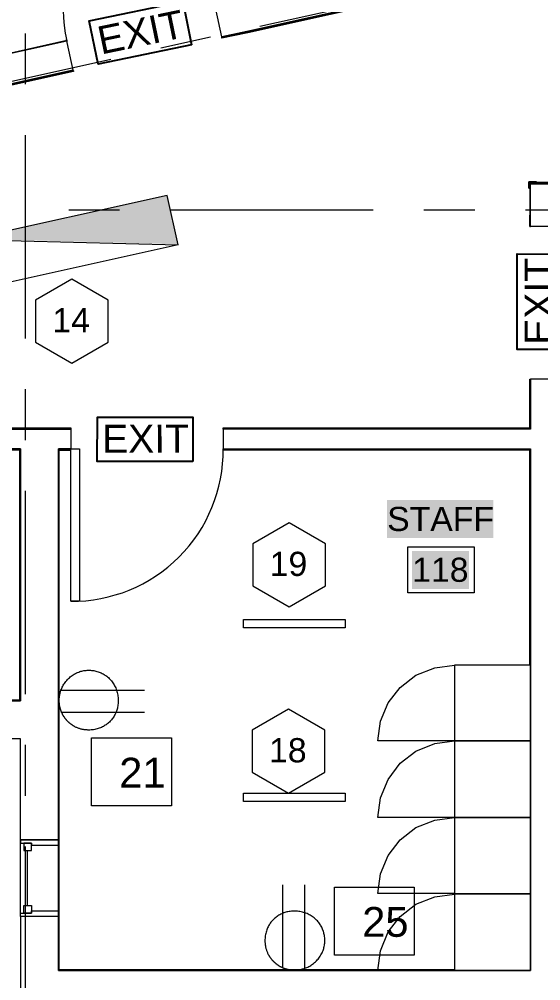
# Model space of a CAD drawing. Header units: inches. Extents: x 0.9 to 36.3, y 0.7 to 23.3.
# Drawn here: x 17.316 to 18.598, y 7.336 to 9.701 of the extents above; entities that cross this region are included whole.
import ezdxf

# ---------------------------------------------------------------- set-up
doc = ezdxf.new("R2010")
doc.units = ezdxf.units.IN
doc.linetypes.add('ACAD_ISO02W100', pattern=[15, 12, -3])
for name, color, linetype, lineweight, true_color in [('Blocks', 7, 'Continuous', 5, 0x9a9c7f), ('Boarder for name', 7, 'Continuous', 5, 0x777777), ('Doors', 7, 'Continuous', 5, 0xf2db9c), ('Lights', 7, 'Continuous', 15, 0xff0a0a), ('Numbering Lights', 1, 'Continuous', 15, 0xff0000), ('PDF_Geometry', 7, 'Continuous', 9, 0x777777)]:
    doc.layers.add(name, color=color, linetype=linetype, lineweight=lineweight, true_color=true_color)
doc.layers.add('EXIT', color=10, linetype='Continuous')
doc.layers.add('PDF_Text', color=7, linetype='Continuous')
doc.layers.add('Numbering receptecles', color=170, linetype='Continuous', lineweight=15)
doc.layers.add('Receptacles', color=170, linetype='Continuous', lineweight=15)
doc.layers.add('PDF_Solid Fills', color=7, linetype='Continuous', true_color=0xffffff)
doc.styles.add('PDF Arial', font='arial.ttf')
doc.styles.get("Standard").update_dxf_attribs({"font": 'arial.ttf'})

msp = doc.modelspace()

# ---------------------------------------------------------------- hatches: boundary and pattern name
at = {"layer": 'Lights', "linetype": 'ByBlock', "transparency": 33554559}
msp.add_hatch(color=256, dxfattribs=at).paths.add_polyline_path([(17.1984, 9.1615), (17.7064, 9.1479), (17.6797, 9.2682)])

# ---------------------------------------------------------------- linework, layer by layer
at = {"layer": 'Blocks', "linetype": 'ByBlock'}
for points in [[(18.3859, 7.5514), (18.1976, 7.5514), (18.2043, 7.5997), (18.2226, 7.6447), (18.2526, 7.683), (18.2909, 7.713), (18.3376, 7.7314), (18.3859, 7.738), (18.1976, 7.738), (18.2043, 7.7863), (18.2226, 7.8313), (18.2526, 7.8713), (18.2909, 7.9013), (18.3376, 7.9197), (18.3859, 7.9263), (18.1976, 7.9263), (18.2043, 7.9747), (18.2226, 8.0197), (18.2526, 8.058), (18.2909, 8.088), (18.3376, 8.1063), (18.3859, 8.113)], [(18.3859, 7.3614), (18.1976, 7.3614), (18.2043, 7.4097), (18.2226, 7.4564), (18.2526, 7.4947), (18.2909, 7.5247), (18.3376, 7.543), (18.3859, 7.5497)]]:
    msp.add_lwpolyline(points, dxfattribs=at)
for points in [[(18.5726, 7.9263), (18.5726, 8.113), (18.3859, 8.113), (18.3859, 7.9263)], [(18.5726, 7.738), (18.5726, 7.9263), (18.3859, 7.9263), (18.3859, 7.738)], [(18.5726, 7.5514), (18.5726, 7.738), (18.3859, 7.738), (18.3859, 7.5514)], [(18.5726, 7.3614), (18.5726, 7.5497), (18.3859, 7.5497), (18.3859, 7.3614)]]:
    msp.add_lwpolyline(points, close=True, dxfattribs=at)
at = {"layer": 'Boarder for name', "linetype": 'ByBlock'}
msp.add_lwpolyline([(18.2714, 8.4037), (18.4348, 8.4037), (18.4348, 8.2903), (18.2714, 8.2903)], close=True, dxfattribs=at)
at = {"layer": 'Doors', "linetype": 'ByBlock'}
for p, q in [((17.4426, 8.6446), (17.4643, 8.6446)), ((17.4426, 8.2697), (17.4426, 8.6446)), ((17.4643, 8.6446), (17.4643, 8.2697)), ((17.4643, 8.2697), (17.4426, 8.2697))]:
    msp.add_line(p, q, dxfattribs=at)
for centre, radius, start, end in [((17.7999, 9.7295), 0.3762, 102.8969, 192.5197), ((17.4456, 8.6417), 0.372, 269.546, 0.454)]:
    msp.add_arc(centre, radius, start, end, dxfattribs=at)
at = {"layer": 'EXIT', "linetype": 'ByBlock', "ltscale": 0.001}
for points in [[(17.7397, 9.6384), (17.5097, 9.5912), (17.488, 9.6976), (17.718, 9.7448)], [(18.6487, 9.1239), (18.6487, 8.8891), (18.5401, 8.8892), (18.5401, 9.124)], [(17.7427, 8.6137), (17.5079, 8.6137), (17.508, 8.7224), (17.7428, 8.7224)]]:
    msp.add_lwpolyline(points, close=True, dxfattribs=at)
at = {"layer": 'Lights', "linetype": 'ByBlock'}
msp.add_lwpolyline([(17.7068, 9.1462), (17.2187, 9.038), (17.1916, 9.16), (17.7068, 9.1462), (17.6797, 9.2682), (17.1916, 9.16)], dxfattribs=at)
for points in [[(17.7068, 9.1462), (17.6797, 9.2682), (17.1916, 9.16)], [(17.8676, 8.2041), (17.8676, 8.2251), (18.1176, 8.2251), (18.1176, 8.2041)], [(17.8676, 7.7771), (17.8676, 7.7981), (18.1176, 7.7981), (18.1176, 7.7771)]]:
    msp.add_lwpolyline(points, close=True, dxfattribs=at)
at = {"layer": 'Numbering Lights', "linetype": 'ByBlock', "ltscale": 0.001}
for points in [[(17.445, 9.0623), (17.3556, 9.0107), (17.3556, 8.9075), (17.445, 8.8558), (17.5344, 8.9075), (17.5344, 9.0107)], [(17.9795, 8.463), (17.8901, 8.4114), (17.8901, 8.3081), (17.9795, 8.2565), (18.0689, 8.3081), (18.0689, 8.4114)], [(17.9778, 8.0046), (17.8884, 7.953), (17.8884, 7.8497), (17.9778, 7.7981), (18.0672, 7.8497), (18.0672, 7.953)]]:
    msp.add_lwpolyline(points, close=True, dxfattribs=at)
at = {"layer": 'Numbering receptecles', "linetype": 'ByBlock', "ltscale": 0.001}
for points in [[(17.4939, 7.9336), (17.6899, 7.9336), (17.6899, 7.7664), (17.4939, 7.7664)], [(18.0912, 7.5666), (18.2872, 7.5666), (18.2872, 7.3993), (18.0912, 7.3993)]]:
    msp.add_lwpolyline(points, close=True, dxfattribs=at)
at = {"layer": 'PDF_Geometry', "linetype": 'ByBlock'}
for p, q in [((15.821, 9.2913), (17.4326, 9.6496)), ((17.431, 9.6513), (17.431, 9.6496)), ((17.431, 9.6496), (17.4326, 9.6496)), ((17.4326, 9.6496), (17.4326, 9.6479)), ((17.4326, 9.6479), (15.821, 9.2913)), ((17.4143, 8.0247), (17.4143, 8.6413)), ((17.4143, 8.6413), (17.4426, 8.6413)), ((17.4426, 8.643), (17.4426, 8.6446)), ((17.4426, 8.6446), (17.4643, 8.6446)), ((17.4426, 8.2697), (17.4426, 8.6446)), ((17.4426, 8.6413), (17.4426, 8.643)), ((17.4643, 8.6446), (17.4643, 8.2697)), ((17.4643, 8.2697), (17.4426, 8.2697)), ((17.4143, 7.363), (17.4143, 8.0247)), ((18.3859, 7.363), (17.4143, 7.363))]:
    msp.add_line(p, q, dxfattribs=at)
for points in [[(17.4326, 9.6446), (17.4476, 9.5763), (16.0527, 9.2663), (15.8377, 9.218), (15.8627, 9.103), (15.8377, 9.0963), (15.7727, 9.083), (15.1311, 11.9678), (15.2227, 11.9878), (15.741, 12.1045), (15.761, 12.0145), (15.2427, 11.8978), (15.821, 9.2913), (17.4326, 9.6479)], [(17.4426, 8.6946), (17.4426, 8.693), (17.2876, 8.693), (17.2876, 8.6946), (17.2876, 8.6963), (17.4426, 8.6963)], [(17.8176, 8.643), (18.5709, 8.643)], [(17.4126, 7.4947), (17.3193, 7.4947), (17.3193, 7.683), (17.4126, 7.683)], [(17.3276, 7.6564), (17.346, 7.6564), (17.346, 7.6747), (17.3276, 7.6747)], [(18.5709, 7.5497), (18.5709, 7.5514)], [(17.3276, 7.5214), (17.346, 7.5214), (17.346, 7.503), (17.3276, 7.503)]]:
    msp.add_lwpolyline(points, close=True, dxfattribs=at)
for points in [[(19.4875, 10.0279), (17.8776, 9.6696), (17.8143, 9.6563), (17.8143, 9.6579), (17.8759, 9.6713), (19.4859, 10.0296), (19.4859, 10.1263), (19.4875, 10.1263), (19.4875, 10.0413), (19.4875, 10.1263), (19.4892, 10.1263), (19.4892, 10.0413), (19.4925, 10.0263), (19.4742, 10.0213), (19.4742, 10.0229), (17.8776, 9.6679), (17.8143, 9.6546), (17.8143, 9.6563), (17.8776, 9.6696), (19.4742, 10.0246)], [(19.4325, 10.0163), (17.8759, 9.6713), (17.8143, 9.6579), (17.7993, 9.7263)], [(17.9076, 9.6846), (18.3959, 9.7929)], [(17.331, 9.5413), (17.331, 9.6663)], [(17.6643, 9.6313), (17.7859, 9.6579)], [(17.0543, 9.4946), (17.541, 9.6029)], [(15.8377, 9.218), (17.4476, 9.5763), (17.4493, 9.5746), (15.8394, 9.218), (15.956, 8.693)], [(15.9177, 8.8563), (15.8377, 9.218), (15.8377, 9.2163), (17.4493, 9.5746), (17.4493, 9.5729), (15.841, 9.2163), (15.956, 8.6963), (16.9126, 8.6963), (16.9126, 8.6946), (16.9126, 8.693), (15.9544, 8.693), (15.9544, 8.6946), (16.9126, 8.6946), (15.956, 8.6946), (15.8394, 9.218)], [(17.331, 8.9163), (17.331, 9.4163)], [(18.5709, 9.298), (18.5709, 9.1913), (18.5726, 9.1913), (18.5726, 9.2963), (20.3075, 9.2963), (20.7492, 9.2963), (20.7492, 9.298), (20.7492, 9.2996), (20.3075, 9.2996), (18.5876, 9.2996), (18.5876, 9.3013), (18.5692, 9.3013), (18.5692, 9.2863), (18.5709, 9.2863), (18.5692, 9.2863), (18.5692, 9.3013), (18.5876, 9.3013), (18.5876, 9.298), (18.5709, 9.298), (18.5709, 9.2863), (18.5709, 9.1913), (18.5709, 9.2196)], [(18.5726, 9.298), (20.3075, 9.298), (18.5876, 9.298)], [(20.3142, 6.0998), (20.0359, 6.0998), (20.0359, 6.1931), (20.2375, 6.1931), (20.2375, 7.6647), (19.0326, 7.6647), (19.0326, 7.7147), (20.2375, 7.7147), (20.2375, 9.223), (18.6226, 9.223), (18.6226, 9.1913), (18.5726, 9.1913), (18.5726, 9.2663), (18.5726, 9.2963), (18.6226, 9.2963), (20.3075, 9.2963), (20.7492, 9.2963), (20.7492, 9.2663), (20.7492, 9.223), (20.5625, 9.223)], [(17.4376, 9.233), (17.5626, 9.233)], [(17.6876, 9.233), (18.1859, 9.233)], [(18.3109, 9.233), (18.4359, 9.233)], [(18.5609, 9.233), (19.0609, 9.233)], [(18.5709, 9.1913), (18.5709, 9.1913)], [(18.6226, 8.8163), (18.5726, 8.8163), (18.5726, 8.693), (17.8176, 8.693), (17.8176, 8.6446), (18.5726, 8.6446), (18.5726, 7.3614), (17.4126, 7.3614), (17.4126, 7.4947), (17.3193, 7.4947), (17.3193, 6.9047)], [(18.5726, 8.693), (17.8176, 8.693), (17.8176, 8.6946), (17.8176, 8.6963), (18.5709, 8.6963), (18.5709, 8.6946), (18.5709, 8.6963), (18.5709, 8.8163), (18.5726, 8.8163), (18.5726, 8.7346)], [(18.5709, 8.8163), (18.5709, 8.8163)], [(18.5709, 8.6946), (18.5709, 8.8163), (18.5709, 8.6946)], [(17.331, 8.6663), (17.331, 8.7913)], [(16.8543, 8.0247), (17.3193, 8.0247), (17.3193, 8.6446), (17.2876, 8.6446), (17.2876, 8.693), (17.4426, 8.693), (17.4426, 8.6446), (17.4126, 8.6446), (17.4126, 8.0247), (17.4126, 7.683), (17.3193, 7.683), (17.3193, 7.9313), (16.841, 7.9313), (16.841, 8.0247)], [(17.2876, 8.6946), (17.4426, 8.6946), (17.2876, 8.6946)], [(17.8176, 8.6946), (18.5709, 8.6946), (17.8176, 8.6946)], [(16.8543, 8.0263), (17.3176, 8.0263), (17.3193, 8.0263), (17.3193, 8.6446), (17.3193, 8.0247)], [(17.3193, 8.643), (17.2876, 8.643), (17.3193, 8.643), (17.3193, 8.0263), (17.3176, 8.0263), (17.3176, 8.6413), (17.2876, 8.6413)], [(17.4126, 8.643), (17.4426, 8.643), (17.4126, 8.643), (17.4126, 8.0247), (17.4126, 8.6446), (17.4126, 8.0247), (17.4126, 7.3614)], [(18.5709, 8.113), (18.5709, 8.6413), (18.5709, 8.643), (18.5709, 8.6413), (17.8176, 8.6413), (17.8176, 8.643), (17.8176, 8.6446), (18.5726, 8.6446), (18.5726, 8.113)], [(18.5709, 8.113), (18.5709, 8.643), (18.5709, 8.113)], [(17.331, 8.0413), (17.331, 8.5413)], [(16.8543, 8.0263), (17.3193, 8.0263), (16.8543, 8.0263)], [(18.5726, 7.3614), (17.4126, 7.3614), (17.4126, 8.0247), (17.4126, 7.3997)], [(17.331, 7.7913), (17.331, 7.9163)], [(17.3193, 7.683), (17.3193, 7.6747), (17.346, 7.6747), (17.346, 7.6697), (17.4126, 7.6697), (17.4126, 7.683)], [(17.331, 7.168), (17.331, 7.6664)], [(17.336, 7.5214), (17.336, 7.6564)], [(18.5709, 7.5514), (18.5709, 7.5497)], [(18.5726, 7.5514), (18.5726, 7.5497)], [(17.3193, 7.4947), (17.3193, 7.503), (17.346, 7.503), (17.346, 7.508), (17.4126, 7.508), (17.4126, 7.4947)], [(17.4126, 7.3614), (18.3859, 7.3614), (17.4126, 7.3614)], [(18.5726, 7.3614), (18.5726, 7.3614)]]:
    msp.add_lwpolyline(points, dxfattribs=at)
at = {"layer": 'PDF_Solid Fills', "linetype": 'ByBlock', "transparency": 33554559}
for points in [[(18.2198, 8.4253), (18.4814, 8.4253), (18.2198, 8.5187), (18.4814, 8.5187)], [(18.2814, 8.3003), (18.4214, 8.3003), (18.2814, 8.3937), (18.4214, 8.3937)]]:
    msp.add_solid(points, dxfattribs=at)
at = {"layer": 'Receptacles', "linetype": 'ByBlock'}
for points in [[(17.6236, 8.0505), (17.4185, 8.0505)], [(17.6236, 7.9966), (17.4202, 7.9966)], [(17.9636, 7.572), (17.9636, 7.3686)], [(18.0175, 7.572), (18.0175, 7.3669)]]:
    msp.add_lwpolyline(points, dxfattribs=at)
for points in [[(17.4143, 8.0256), (17.4142, 8.0061), (17.4216, 7.988), (17.4354, 7.9742), (17.4492, 7.9604), (17.4673, 7.953), (17.4868, 7.9531), (17.5283, 7.9531), (17.5594, 7.9842), (17.5594, 8.0256), (17.5594, 8.0671), (17.5283, 8.1002), (17.4868, 8.1002), (17.4474, 8.1002), (17.4143, 8.0671), (17.4143, 8.0256)], [(17.9926, 7.3627), (17.9731, 7.3626), (17.955, 7.37), (17.9412, 7.3838), (17.9274, 7.3976), (17.9199, 7.4157), (17.9201, 7.4352), (17.9201, 7.4767), (17.9512, 7.5078), (17.9926, 7.5078), (18.034, 7.5078), (18.0672, 7.4767), (18.0672, 7.4352), (18.0672, 7.3959), (18.034, 7.3627), (17.9926, 7.3627)]]:
    msp.add_rational_spline(points, [1, 0.948448710105, 0.948448710105, 1, 0.948448710105, 0.948448710105, 1, 1, 1, 1, 1, 1, 1, 1, 1, 1], degree=3, knots=[0, 0, 0, 0, 0.79168, 0.79168, 0.79168, 1.583359, 1.583359, 1.583359, 2.583359, 2.583359, 2.583359, 3.583359, 3.583359, 3.583359, 4.583359, 4.583359, 4.583359, 4.583359], dxfattribs=at)

# ---------------------------------------------------------------- texts
at = {"layer": 'EXIT', "linetype": 'ACAD_ISO02W100', "ltscale": 0.01}
for rotation, p in [(11.7335, (17.5171, 9.6144)), (90.1366, (18.6275, 8.9009)), (0.1366, (17.5198, 8.635))]:
    msp.add_text('EXIT', height=0.06879, rotation=rotation, dxfattribs=at).set_placement(p)
at = {"layer": 'Numbering Lights', "linetype": 'ByBlock', "ltscale": 0.001}
for s, p in [('14', (17.3972, 8.9313)), ('19', (17.9316, 8.332)), ('18', (17.93, 7.8736))]:
    msp.add_text(s, height=0.05956, dxfattribs=at).set_placement(p)
at = {"layer": 'Numbering receptecles', "linetype": 'ByBlock', "ltscale": 0.001}
for s, p in [('21', (17.5618, 7.8116)), ('25', (18.1591, 7.4445))]:
    msp.add_text(s, height=0.0733, dxfattribs=at).set_placement(p)
at = {"layer": 'PDF_Text', "linetype": 'ByBlock', "char_height": 0.05939, "attachment_point": 4, "style": 'PDF Arial'}
for s, insert in [('STAFF', (18.2205, 8.4719)), ('118', (18.2821, 8.3469))]:
    msp.add_mtext(s, dxfattribs=dict(at, insert=insert))

doc.saveas('drawing.dxf')
